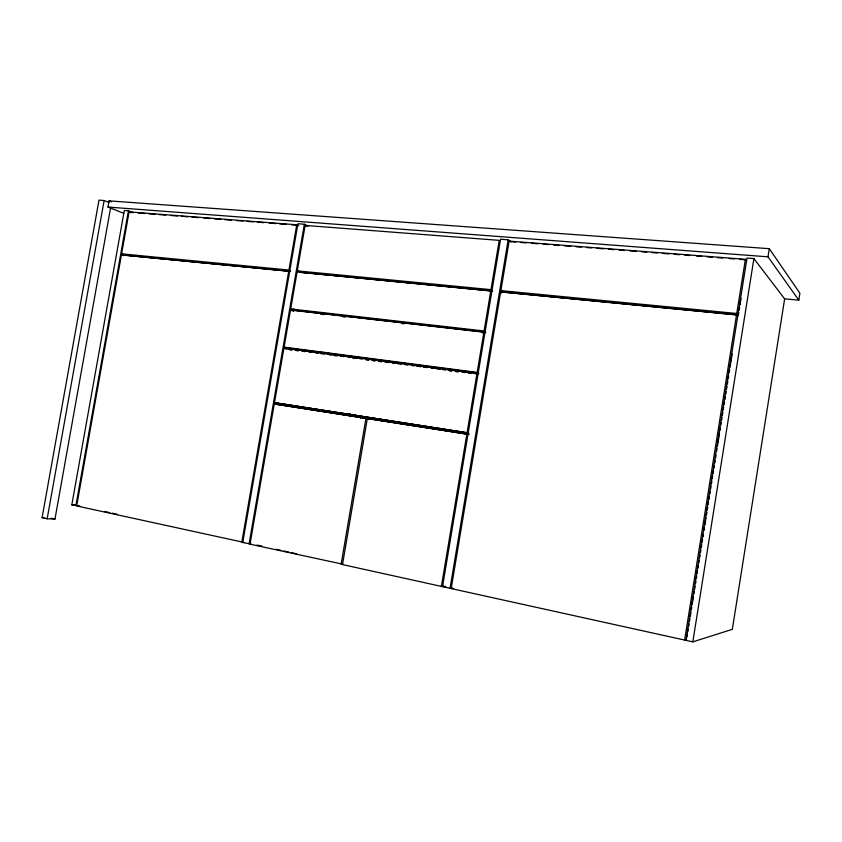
<?xml version="1.0" encoding="UTF-8"?>
<svg xmlns="http://www.w3.org/2000/svg" width="842" height="842" viewBox="0 0 842 842"><rect width="100%" height="100%" fill="white"/><g stroke="black" fill="none" stroke-linecap="round" stroke-linejoin="round"><path stroke-width="1.26" d="M784.418 298.847L798.805 300.141L767.999 256.821L769.293 248.685L109.071 200.87L107.965 207.058L123.763 213.31M798.805 300.141L799.9 293.195L769.293 248.685M684.63 640.057L736.55 314.813L500.674 291.827L451.196 588.558L684.63 640.057L686.619 639.457M503.084 291.816L737.981 314.687L736.761 313.487L745.412 259.294L509.136 241.117L500.885 290.606L503.811 292.216M687.03 636.857L687.44 634.268M687.861 631.668L688.272 629.069M688.682 626.48L689.103 623.88M689.514 621.291L689.924 618.691M690.345 616.102L690.966 612.208M691.377 609.608L691.787 607.019M692.208 604.419L693.45 596.641M693.861 594.042L694.282 591.452M694.692 588.853L695.103 586.264M695.524 583.664L695.934 581.075M696.345 578.475L696.766 575.886M697.176 573.286L697.586 570.697M698.007 568.097L698.418 565.498M698.828 562.909L699.249 560.309M699.66 557.72L700.07 555.12M700.491 552.531L700.902 549.931M701.312 547.342L701.733 544.742M702.144 542.153L702.554 539.554M702.975 536.964L703.386 534.365M704.007 530.471L704.428 527.881M704.838 525.282L706.08 517.504M706.491 514.904L706.912 512.315M707.322 509.715L707.733 507.126M708.154 504.526L708.564 501.937M708.975 499.338L709.396 496.738M709.806 494.149L710.216 491.549M710.637 488.96L711.048 486.36M711.458 483.771L711.879 481.171M712.29 478.582L712.7 475.983M713.121 473.393L713.532 470.794M713.953 468.205L714.363 465.605M714.774 463.016L715.195 460.416M715.605 457.827L716.016 455.227M716.637 451.333L717.058 448.744M717.468 446.144L719.542 433.177M719.952 430.578L720.363 427.978M720.784 425.389L721.194 422.789M721.605 420.2L722.026 417.6M722.436 415.011L722.846 412.412M723.267 409.822L723.678 407.223M724.088 404.634L724.509 402.034M724.92 399.445L725.341 396.845M725.751 394.256L726.162 391.656M726.583 389.067L726.993 386.467M727.404 383.868L727.825 381.279M728.235 378.679L728.646 376.09M729.267 372.196L729.688 369.606M730.098 367.007L732.172 354.029M738.792 312.519L738.381 315.087L505.116 292.342M739.202 309.961L739.613 307.393M740.023 304.836L741.044 298.426M692.808 641.857L753.906 258.599L747.001 258.062L685.988 640.352L692.808 641.857L732.34 629.332L784.649 298.868L753.906 258.599M441.408 586.4L466.889 433.904L367.375 418.337L342.505 564.582L441.408 586.4L443.892 586.242L441.334 585.674M452.522 588.137L450.06 588.316L442.534 586.653L500.558 239.233L508.189 239.812L511.073 241.728M450.06 588.316L508.189 239.812M501.716 293.027L502.148 290.437M349.872 416.201L350.314 413.611M360.471 418.337L360.902 415.748M341.115 564.277L365.986 418.127L274.303 403.781L250.021 544.185L343.01 564.245M249.074 543.974L304.362 224.235L297.921 223.751L242.728 542.574L251.148 543.995M274.503 402.655L283.901 348.241L476.961 373.616L467.089 432.683L274.503 402.655L468.931 433.209M284.101 347.115L290.501 310.067L483.876 332.19L477.161 372.396L284.101 347.115L288.027 348.272L478.93 373.322M290.7 308.951L297.089 271.987L490.781 290.858L484.076 330.969L290.7 308.951L294.584 310.319L485.802 332.18M297.279 270.861L305.141 225.424L499.222 240.359L490.981 289.648L297.279 270.861L301.131 272.45L492.665 291.122M293.426 311.382L293.869 308.803M241.78 542.364L288.743 271.166L121.427 254.863L76.675 505.947L243.875 542.395M296.773 224.782L288.932 270.05L121.606 253.831L129.079 211.889L296.773 224.782L298.689 225.709M75.864 505.768L128.437 210.795L124.311 210.479L71.812 504.874L79.801 505.968M110.702 207.311L54.962 519.072L47.163 518.798L42.1 517.63L98.988 200.143L104.134 200.512L108.976 202.459M47.163 518.798L104.134 200.512M451.196 588.558L453.649 588.39M442.534 586.653L445.839 586.432M42.1 517.63L44.71 517.725M71.812 504.874L75.696 505.074M107.965 207.058L767.999 256.821M138.172 212.973L144.729 213.489M148.655 213.784L155.212 214.289M159.149 214.594L165.706 215.099M170.947 215.51L177.504 216.015M181.43 216.31L187.987 216.815M191.923 217.12L198.47 217.625M203.722 218.036L210.268 218.541M214.205 218.836L220.762 219.341M224.698 219.646L231.245 220.151M236.486 220.562L243.043 221.067M246.98 221.372L253.537 221.878M257.463 222.172L264.02 222.677M269.261 223.088L275.818 223.593M279.755 223.898L286.312 224.404M291.553 224.803L296.794 225.203M305.593 225.888L308.161 226.088L304.362 224.235M510.378 241.675L515.714 242.086M520.956 242.496L526.197 242.896M531.439 243.296L537.985 243.801M543.227 244.212L548.468 244.612M553.71 245.011L558.951 245.422M564.193 245.822L570.739 246.327M575.981 246.738L581.222 247.138M586.453 247.537L591.694 247.948M596.936 248.348L603.482 248.853M608.724 249.264L613.965 249.664M619.207 250.063L624.448 250.474M629.69 250.874L636.236 251.379M641.478 251.779L646.719 252.19M651.961 252.589L657.202 253M662.433 253.4L668.99 253.905M674.231 254.305L679.462 254.716M684.704 255.115L689.945 255.526M696.492 256.021L701.733 256.431M706.975 256.831L712.216 257.242M717.458 257.641L722.699 258.041M729.246 258.547L734.487 258.957M739.729 259.357L746.275 259.862M500.885 290.606L736.761 313.487M124.963 255L290.543 271.113M300.173 272.061L491.917 290.722M290.206 271.387L126.079 255.379L121.606 253.831M293.616 309.982L485.055 331.843M320.77 314.234L323.381 314.529M342.904 316.771L345.515 317.066M401.508 323.486L404.118 323.791M482.245 332.748L484.845 333.053M287.048 347.988L478.172 373.048M289.459 349.451L292.058 349.788M295.952 350.304L298.552 350.64M302.457 351.156L305.057 351.503M308.961 352.019L311.561 352.356M315.455 352.872L318.055 353.208M320.655 353.556L324.559 354.072M328.454 354.577L331.064 354.924M333.664 355.271L337.558 355.777M340.157 356.124L344.062 356.64M347.957 357.145L350.556 357.492M353.156 357.829L357.061 358.345M359.66 358.692L362.26 359.029M366.165 359.545L368.764 359.892M372.659 360.397L375.258 360.744M379.163 361.26L381.763 361.597M385.657 362.113L388.257 362.46M392.162 362.965L394.761 363.312M397.361 363.649L401.266 364.165M405.16 364.681L407.76 365.018M411.664 365.533L414.264 365.881M416.864 366.217L420.758 366.733M423.368 367.08L427.262 367.586M431.167 368.101L433.767 368.449M436.367 368.785L440.261 369.301M442.86 369.649L445.46 369.985M449.365 370.501L451.965 370.838M455.869 371.354L458.469 371.701M462.363 372.206L464.963 372.553M468.868 373.069L471.467 373.406M475.362 373.922L477.961 374.269M289.132 349.567L291.732 349.904M295.626 350.419L298.226 350.756M302.12 351.272L304.72 351.619M333.285 355.377L335.884 355.724M352.766 357.945L355.366 358.282M365.754 359.65L368.354 359.997M372.248 360.513L374.837 360.85M378.742 361.365L381.331 361.713M385.236 362.218L387.825 362.565M448.86 370.606L451.459 370.943M455.354 371.459L457.953 371.796M468.341 373.164L470.941 373.511M277.492 403.286L468.152 433.03M277.302 404.413L368.701 418.716M371.364 419.127L467.952 434.251M277.039 404.423L469.141 434.493M274.303 403.781L278.292 404.613M347.662 413.759L350.188 414.306M365.986 418.127L370.08 418.927M353.23 414.622L355.798 415.18M104.492 511.473L109.597 512.599M112.154 513.157L117.259 514.283M256.978 545.069L262.094 546.195M276.165 549.289L281.281 550.415M283.838 550.984L288.953 552.11M291.511 552.668L296.626 553.804M51.183 518.198L54.962 519.072M283.901 348.241L286.859 349.104M322.749 352.24L331.474 354.892M329.843 353.387L337.274 355.661M121.427 254.863L123.658 255.642M290.501 310.067L293.426 311.098M321.518 313.624L323.981 314.519M128.437 210.795L133.278 212.731M129.079 211.889L131.299 212.773M109.071 200.87L111.502 201.848M736.55 314.813L737.771 316.013M745.412 259.294L746.591 260.767"/></g></svg>
